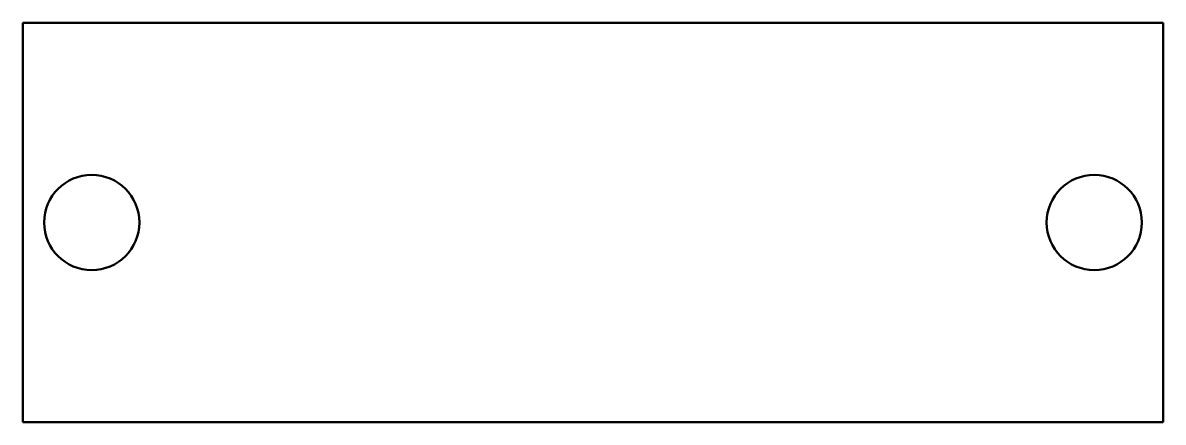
# Model space of a CAD drawing. Header units: millimetres. Extents: x 0 to 910, y 0 to 319.
import ezdxf

# ---------------------------------------------------------------- set-up
doc = ezdxf.new("R2010")
doc.units = ezdxf.units.MM
doc.layers.add('IV_INTERIOR_PROFILES', color=7, linetype='Continuous', lineweight=50)
doc.layers.add('IV_OUTER_PROFILE', color=7, linetype='Continuous', lineweight=50)

msp = doc.modelspace()

# ---------------------------------------------------------------- linework, layer by layer
at = {"layer": 'IV_INTERIOR_PROFILES'}
for centre in [(55, 159.4), (855, 159.4)]:
    msp.add_circle(centre, 38, dxfattribs=at)
at = {"layer": 'IV_OUTER_PROFILE'}
for p, q in [((0, 0), (0, 318.79)), ((0, 318.79), (910, 318.79)), ((910, 318.79), (910, 0)), ((910, 0), (0, 0))]:
    msp.add_line(p, q, dxfattribs=at)

doc.saveas('drawing.dxf')
